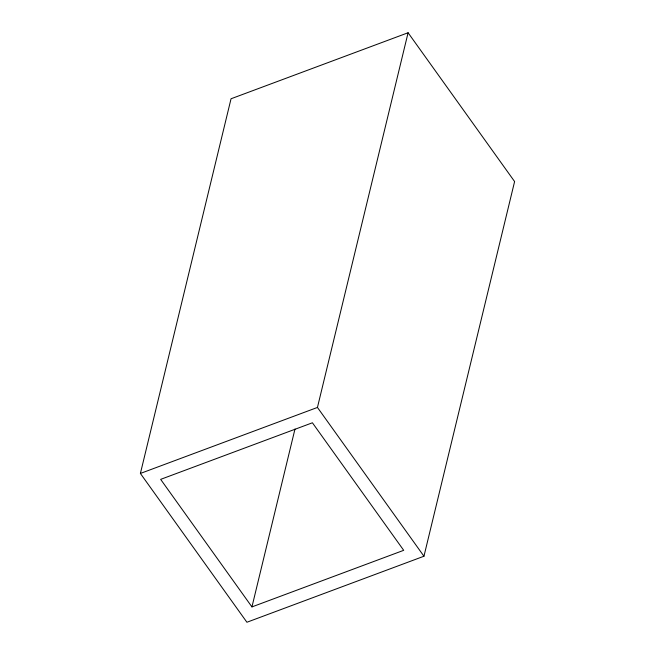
<?xml version="1.0" encoding="UTF-8"?>
<svg xmlns="http://www.w3.org/2000/svg" width="655" height="655" viewBox="0 0 655 655"><rect width="100%" height="100%" fill="white"/><g stroke="black" fill="none" stroke-linecap="round" stroke-linejoin="round"><path stroke-width="0.98" d="M140.399 473.45L231.043 98.766L408.09 32.75L514.601 181.55L423.957 556.234L246.91 622.25L140.399 473.45L317.446 407.443L408.09 32.75M251.946 606.907L160.655 479.37L312.41 422.786L403.701 550.323L251.946 606.907L294.987 429M317.446 407.443L423.957 556.234"/></g></svg>
